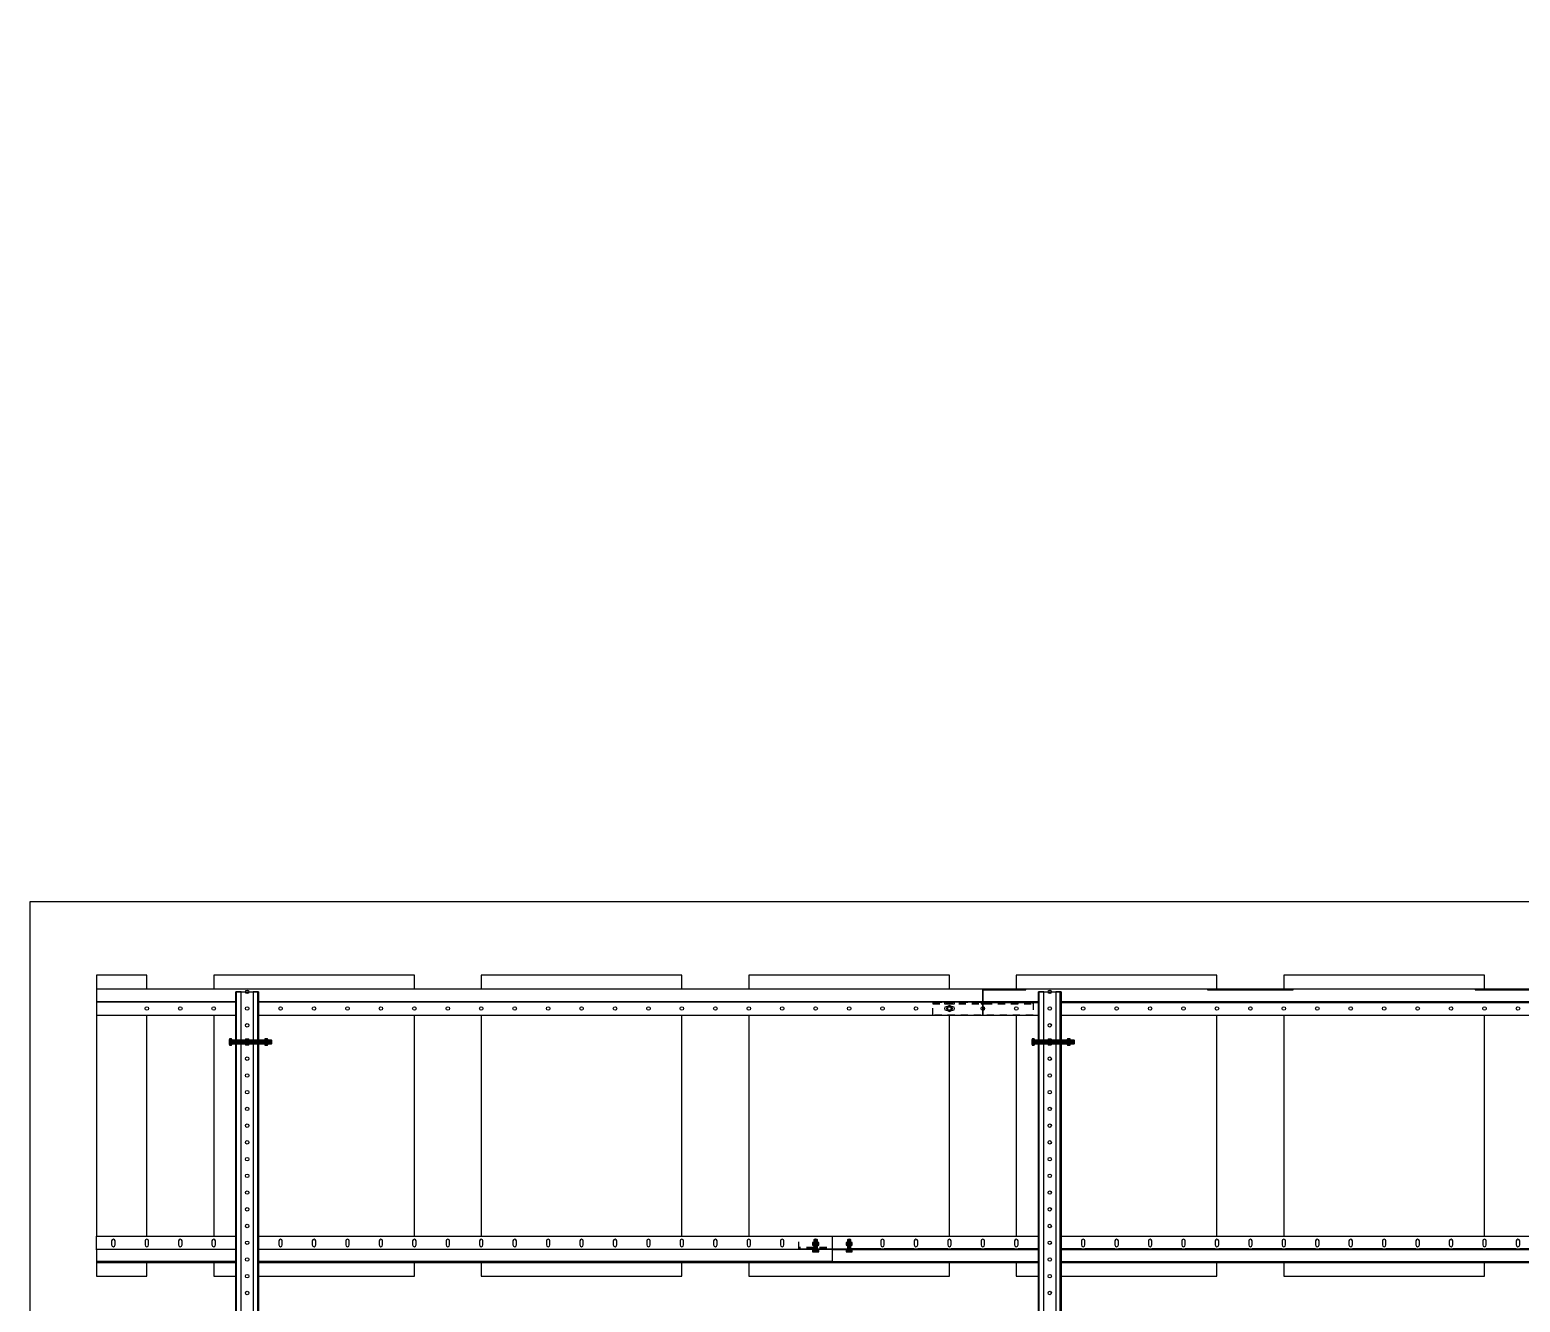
# Model space of a CAD drawing. Header units: millimetres. Extents: x -962357 to -591296, y -223672 to 59420.
# Drawn here: x -842405 to -840177, y -172058 to -170156 of the extents above; entities that cross this region are included whole.
import ezdxf

# ---------------------------------------------------------------- set-up
doc = ezdxf.new("R2010")
doc.units = ezdxf.units.MM
doc.linetypes.add('TA_HL_003.00000', pattern=[19.5, 10.65, -8.85])
for name, color, linetype in [('000 - H A T C H', 8, 'Continuous'), ('000 - WIPEOUT', 250, 'Continuous'), ('001 - ASCESSORIES', 251, 'Continuous'), ('A11_ALU.SOLID SHEET', 2, 'Continuous')]:
    doc.layers.add(name, color=color, linetype=linetype)
pattern_1 = [(110, (-0.5, 0), (-0.939693, -0.34202), []), (110, (-0.2012, 0.6409), (-0.939693, -0.34202), [1.25, -0.25, 0, -0.25])]

# ---------------------------------------------------------------- blocks, each defined once
blk = doc.blocks.new('*U4881')
at = {"color": 3}
for points in [[(-225, 3750), (225, 3750), (225, 3450), (-225, 3450)], [(-225, 3350), (225, 3350), (225, 3050), (-225, 3050)], [(-225, 2950), (225, 2950), (225, 2650), (-225, 2650)], [(-225, 2550), (225, 2550), (225, 2250), (-225, 2250)], [(-225, 2150), (225, 2150), (225, 1850), (-225, 1850)]]:
    blk.add_wipeout(points, dxfattribs=at).dxf.layer = '000 - WIPEOUT'
at = {"layer": 'A11_ALU.SOLID SHEET', "color": 0, "linetype": 'ByBlock'}
for points in [[(-225, 3450), (225, 3450), (225, 3750), (-225, 3750)], [(-225, 3050), (225, 3050), (225, 3350), (-225, 3350)], [(-225, 2650), (225, 2650), (225, 2950), (-225, 2950)], [(-225, 2250), (225, 2250), (225, 2550), (-225, 2550)], [(-225, 1850), (225, 1850), (225, 2150), (-225, 2150)]]:
    blk.add_lwpolyline(points, close=True, dxfattribs=at)
blk = doc.blocks.new('*U4882')
at = {"layer": 'Defpoints'}
for p in [(0, 400), (0, 0)]:
    blk.add_point(p, dxfattribs=at)
blk.add_wipeout([(225, 250), (225, 325), (-225, 325), (-225, 250)]).dxf.layer = '000 - WIPEOUT'
at = {"layer": 'A11_ALU.SOLID SHEET', "color": 0}
blk.add_lwpolyline([(225, 250), (225, 325), (-225, 325), (-225, 250)], close=True, dxfattribs=at)
blk = doc.blocks.new('000 - ASSCESSORIES_FAMELINE_GALV._SPICE-FOR_HR-02A_TOP_VIEW')
at = {"layer": '001 - ASCESSORIES', "color": 0, "linetype": 'ByBlock'}
blk.add_lwpolyline([(-50, 0), (50, 0), (50, 18.8), (-50, 18.8)], close=True, dxfattribs=at)
at = {"layer": '001 - ASCESSORIES', "linetype": 'ByBlock'}
blk.add_lwpolyline([(-50, 2), (50, 2), (50, 0), (-50, 0)], close=True, dxfattribs=at)
at = {"layer": '001 - ASCESSORIES', "color": 1}
for points in [[(-32.6, 2), (-17.4, 2), (-17.4, 0), (-32.6, 0)], [(22.4, 2), (27.6, 2), (27.6, 0), (22.4, 0)]]:
    blk.add_lwpolyline(points, close=True, dxfattribs=at)
blk = doc.blocks.new('*U4662')
at = {"color": 1}
for p, q in [((-3.5, 4.5), (3.5, 4.5)), ((-3.5, 0), (3.5, 0))]:
    blk.add_line(p, q, dxfattribs=at)
at = {"color": 0}
for points in [[(-2.3, 4.2, 0.249893), (-4.6, 4.2), (-4.6, 0.3, 0.249893), (-2.3, 0.3)], [(2.3, 4.2, 0.062422), (0, 4.5, 0.062422), (-2.3, 4.2), (-2.3, 0.3, 0.061692), (0, 0, 0.061692), (2.3, 0.3)], [(4.6, 4.2, 0.249893), (2.3, 4.2), (2.3, 0.3, 0.249893), (4.6, 0.3)]]:
    blk.add_lwpolyline(points, format="xyb", close=True, dxfattribs=at)
blk = doc.blocks.new('*U4707')
at = {"layer": '000 - H A T C H'}
h = blk.add_hatch(color=250, dxfattribs=at)
h.dxf.hatch_style = 1
edge = h.paths.add_edge_path()
edge.add_line((0.3, 4.6), (4.2, 4.6))
edge.add_arc((2, 3.5), 2.45, 0, 28.0609, ccw=False)
edge.add_line((4.5, 3.5), (4.5, 0))
edge.add_arc((-4.9, 0), 9.36, -0.0239, 0.0239, ccw=False)
edge.add_line((4.5, 0), (4.5, 0))
edge.add_arc((-4.9, 0), 9.36, -0.0239, 0.0239, ccw=False)
edge.add_line((4.5, 0), (4.5, -3.5))
edge.add_arc((2, -3.5), 2.45, -28.0609, 0, ccw=False)
edge.add_line((4.2, -4.6), (0.3, -4.6))
edge.add_arc((2.5, -3.5), 2.45, 180, 208.0609, ccw=False)
edge.add_line((0, -3.5), (0, 3.5))
edge.add_arc((2.5, 3.5), 2.45, 151.9391, 180, ccw=False)
at = {"layer": '001 - ASCESSORIES', "color": 0, "rotation": 270}
blk.add_blockref('*U4662', (0, 0), dxfattribs=at)
blk = doc.blocks.new('*U4682')
at = {"color": 1}
for p, q in [((-3.5, 3.5), (3.5, 3.5)), ((-3.5, 0), (3.5, 0))]:
    blk.add_line(p, q, dxfattribs=at)
at = {"color": 0}
for points in [[(-2.3, 3.2, 0.249855), (-4.6, 3.2), (-4.6, 0.3, 0.249855), (-2.3, 0.3)], [(2.3, 3.2, 0.062432), (0, 3.5, 0.062432), (-2.3, 3.2), (-2.3, 0.3, 0.061701), (0, 0, 0.061701), (2.3, 0.3)], [(4.6, 3.2, 0.249855), (2.3, 3.2), (2.3, 0.3, 0.249855), (4.6, 0.3)]]:
    blk.add_lwpolyline(points, format="xyb", close=True, dxfattribs=at)
blk = doc.blocks.new('*U4688')
at = {"layer": '000 - H A T C H'}
h = blk.add_hatch(dxfattribs=at)
h.set_pattern_fill('ANSI35', color=8, scale=4, angle=65)
h.set_pattern_definition(pattern_1)
h.paths.add_polyline_path([(0, -2.5), (14.5, -2.5), (14.5, 2.5), (0, 2.5)])
at = {"color": 8}
blk.add_line((14.5, -2.5), (14.5, 2.5), dxfattribs=at)
at = {"color": 1}
blk.add_lwpolyline([(14.5, 2.5), (0, 2.5), (0, -2.5), (14.5, -2.5), (15, -2), (15, 2)], close=True, dxfattribs=at)
blk = doc.blocks.new('*U4699')
at = {"layer": '000 - H A T C H'}
h = blk.add_hatch(color=250, dxfattribs=at)
h.dxf.hatch_style = 1
edge = h.paths.add_edge_path()
edge.add_line((-0.3, -4.6), (-3.2, -4.6))
edge.add_arc((-1, -3.5), 2.45, 180, 208.0569, ccw=False)
edge.add_line((-3.5, -3.5), (-3.5, 0))
edge.add_arc((5.9, 0), 9.36, 179.9761, 180.0239, ccw=False)
edge.add_line((-3.5, 0), (-3.5, 0))
edge.add_arc((5.9, 0), 9.36, 179.9761, 180.0239, ccw=False)
edge.add_line((-3.5, 0), (-3.5, 3.5))
edge.add_arc((-1, 3.5), 2.45, 151.9431, 180, ccw=False)
edge.add_line((-3.2, 4.6), (-0.3, 4.6))
edge.add_arc((-2.5, 3.5), 2.45, 360, 388.0569, ccw=False)
edge.add_line((0, 3.5), (0, -3.5))
edge.add_arc((-2.5, -3.5), 2.45, 331.9431, 360, ccw=False)
blk.add_blockref('*U4688', (0, 0))
at = {"layer": '001 - ASCESSORIES', "rotation": 90}
blk.add_blockref('*U4682', (0, 0), dxfattribs=at)
blk = doc.blocks.new('000 - ASSCESSORIES_FAMELINE_GALV.BRACKET_FITTING_Z-PROFILE_HR-02AA_TOP_VIEW')
blk.add_wipeout([(-1200, 39), (1200, 39), (1200, 0), (-1200, 0)]).dxf.layer = '000 - WIPEOUT'
at = {"layer": '001 - ASCESSORIES', "linetype": 'Continuous'}
for p, q in [((-1200, 39), (1200, 39)), ((-1200, 0), (1200, 0))]:
    blk.add_line(p, q, dxfattribs=at)
at = {"layer": '001 - ASCESSORIES', "color": 1, "linetype": 'ByBlock'}
for p, q in [((-1127.6, 20.2), (-1127.6, 19)), ((-1077.6, 20.2), (-1077.6, 19)), ((-1027.6, 20.2), (-1027.6, 19)), ((-977.6, 20.2), (-977.6, 19)), ((-927.6, 20.2), (-927.6, 19)), ((-877.6, 20.2), (-877.6, 19)), ((-827.6, 20.2), (-827.6, 19)), ((-777.6, 20.2), (-777.6, 19)), ((-727.6, 20.2), (-727.6, 19)), ((-677.6, 20.2), (-677.6, 19)), ((-627.6, 20.2), (-627.6, 19)), ((-577.6, 20.2), (-577.6, 19)), ((-527.6, 20.2), (-527.6, 19)), ((-477.6, 20.2), (-477.6, 19)), ((-427.6, 20.2), (-427.6, 19)), ((-377.6, 20.2), (-377.6, 19)), ((-327.6, 20.2), (-327.6, 19)), ((-277.6, 20.2), (-277.6, 19)), ((-227.6, 20.2), (-227.6, 19)), ((-177.6, 20.2), (-177.6, 19))]:
    blk.add_line(p, q, dxfattribs=at)
at = {"layer": '001 - ASCESSORIES', "color": 0, "linetype": 'ByBlock'}
blk.add_lwpolyline([(-1200, 39), (1200, 39), (1200, 19), (-1200, 19)], close=True, dxfattribs=at)
at = {"layer": '001 - ASCESSORIES'}
for points in [[(-1172.4, 26), (-1172.4, 32, 1), (-1177.6, 32), (-1177.6, 26, 1)], [(-1122.4, 26), (-1122.4, 32, 1), (-1127.6, 32), (-1127.6, 26, 1)], [(-1072.4, 26), (-1072.4, 32, 1), (-1077.6, 32), (-1077.6, 26, 1)], [(-1022.4, 26), (-1022.4, 32, 1), (-1027.6, 32), (-1027.6, 26, 1)], [(-972.4, 26), (-972.4, 32, 1), (-977.6, 32), (-977.6, 26, 1)], [(-922.4, 26), (-922.4, 32, 1), (-927.6, 32), (-927.6, 26, 1)], [(-872.4, 26), (-872.4, 32, 1), (-877.6, 32), (-877.6, 26, 1)], [(-822.4, 26), (-822.4, 32, 1), (-827.6, 32), (-827.6, 26, 1)], [(-772.4, 26), (-772.4, 32, 1), (-777.6, 32), (-777.6, 26, 1)], [(-722.4, 26), (-722.4, 32, 1), (-727.6, 32), (-727.6, 26, 1)], [(-672.4, 26), (-672.4, 32, 1), (-677.6, 32), (-677.6, 26, 1)], [(-622.4, 26), (-622.4, 32, 1), (-627.6, 32), (-627.6, 26, 1)], [(-572.4, 26), (-572.4, 32, 1), (-577.6, 32), (-577.6, 26, 1)], [(-522.4, 26), (-522.4, 32, 1), (-527.6, 32), (-527.6, 26, 1)], [(-472.4, 26), (-472.4, 32, 1), (-477.6, 32), (-477.6, 26, 1)], [(-422.4, 26), (-422.4, 32, 1), (-427.6, 32), (-427.6, 26, 1)], [(-372.4, 26), (-372.4, 32, 1), (-377.6, 32), (-377.6, 26, 1)], [(-322.4, 26), (-322.4, 32, 1), (-327.6, 32), (-327.6, 26, 1)], [(-272.4, 26), (-272.4, 32, 1), (-277.6, 32), (-277.6, 26, 1)], [(-222.4, 26), (-222.4, 32, 1), (-227.6, 32), (-227.6, 26, 1)], [(-172.4, 26), (-172.4, 32, 1), (-177.6, 32), (-177.6, 26, 1)]]:
    blk.add_lwpolyline(points, format="xyb", close=True, dxfattribs=at)
at = {"layer": '001 - ASCESSORIES', "color": 1, "linetype": 'ByBlock'}
for points in [[(-1200, 20.2), (-1177.6, 20.2), (-1177.6, 19), (-1200, 19)], [(-1177.6, 20.2), (-1172.4, 20.2), (-1172.4, 19), (-1177.6, 19)], [(-1127.6, 20.2), (-1172.4, 20.2), (-1172.4, 19), (-1127.6, 19)], [(-1127.6, 20.2), (-1122.4, 20.2), (-1122.4, 19), (-1127.6, 19)], [(-1077.6, 20.2), (-1122.4, 20.2), (-1122.4, 19), (-1077.6, 19)], [(-1077.6, 20.2), (-1072.4, 20.2), (-1072.4, 19), (-1077.6, 19)], [(-1027.6, 20.2), (-1072.4, 20.2), (-1072.4, 19), (-1027.6, 19)], [(-1027.6, 20.2), (-1022.4, 20.2), (-1022.4, 19), (-1027.6, 19)], [(-977.6, 20.2), (-1022.4, 20.2), (-1022.4, 19), (-977.6, 19)], [(-977.6, 20.2), (-972.4, 20.2), (-972.4, 19), (-977.6, 19)], [(-927.6, 20.2), (-972.4, 20.2), (-972.4, 19), (-927.6, 19)], [(-927.6, 20.2), (-922.4, 20.2), (-922.4, 19), (-927.6, 19)], [(-877.6, 20.2), (-922.4, 20.2), (-922.4, 19), (-877.6, 19)], [(-877.6, 20.2), (-872.4, 20.2), (-872.4, 19), (-877.6, 19)], [(-827.6, 20.2), (-872.4, 20.2), (-872.4, 19), (-827.6, 19)], [(-827.6, 20.2), (-822.4, 20.2), (-822.4, 19), (-827.6, 19)], [(-777.6, 20.2), (-822.4, 20.2), (-822.4, 19), (-777.6, 19)], [(-777.6, 20.2), (-772.4, 20.2), (-772.4, 19), (-777.6, 19)], [(-727.6, 20.2), (-772.4, 20.2), (-772.4, 19), (-727.6, 19)], [(-727.6, 20.2), (-722.4, 20.2), (-722.4, 19), (-727.6, 19)], [(-677.6, 20.2), (-722.4, 20.2), (-722.4, 19), (-677.6, 19)], [(-677.6, 20.2), (-672.4, 20.2), (-672.4, 19), (-677.6, 19)], [(-627.6, 20.2), (-672.4, 20.2), (-672.4, 19), (-627.6, 19)], [(-627.6, 20.2), (-622.4, 20.2), (-622.4, 19), (-627.6, 19)], [(-577.6, 20.2), (-622.4, 20.2), (-622.4, 19), (-577.6, 19)], [(-577.6, 20.2), (-572.4, 20.2), (-572.4, 19), (-577.6, 19)], [(-527.6, 20.2), (-572.4, 20.2), (-572.4, 19), (-527.6, 19)], [(-527.6, 20.2), (-522.4, 20.2), (-522.4, 19), (-527.6, 19)], [(-477.6, 20.2), (-522.4, 20.2), (-522.4, 19), (-477.6, 19)], [(-477.6, 20.2), (-472.4, 20.2), (-472.4, 19), (-477.6, 19)], [(-427.6, 20.2), (-472.4, 20.2), (-472.4, 19), (-427.6, 19)], [(-427.6, 20.2), (-422.4, 20.2), (-422.4, 19), (-427.6, 19)], [(-377.6, 20.2), (-422.4, 20.2), (-422.4, 19), (-377.6, 19)], [(-377.6, 20.2), (-372.4, 20.2), (-372.4, 19), (-377.6, 19)], [(-327.6, 20.2), (-372.4, 20.2), (-372.4, 19), (-327.6, 19)], [(-327.6, 20.2), (-322.4, 20.2), (-322.4, 19), (-327.6, 19)], [(-277.6, 20.2), (-322.4, 20.2), (-322.4, 19), (-277.6, 19)], [(-277.6, 20.2), (-272.4, 20.2), (-272.4, 19), (-277.6, 19)], [(-227.6, 20.2), (-272.4, 20.2), (-272.4, 19), (-227.6, 19)], [(-227.6, 20.2), (-222.4, 20.2), (-222.4, 19), (-227.6, 19)], [(-177.6, 20.2), (-222.4, 20.2), (-222.4, 19), (-177.6, 19)], [(-177.6, 20.2), (-172.4, 20.2), (-172.4, 19), (-177.6, 19)], [(-127.6, 20.2), (-172.4, 20.2), (-172.4, 19), (-127.6, 19)]]:
    blk.add_lwpolyline(points, close=True, dxfattribs=at)
at = {"layer": '001 - ASCESSORIES'}
blk.add_lwpolyline([(-1200, 19), (1200, 19), (1200, 0), (-1200, 0)], close=True, dxfattribs=at)
at = {"layer": '001 - ASCESSORIES', "color": 2}
blk.add_lwpolyline([(-1200, 1.2), (1200, 1.2), (1200, 0), (-1200, 0)], close=True, dxfattribs=at)
blk = doc.blocks.new('*U4909')
at = {"linetype": 'ByBlock'}
blk.add_wipeout([(8300, 0), (7200, 0), (7200, 39), (8300, 39)], dxfattribs=at).dxf.layer = '001 - ASCESSORIES'
at = {"color": 1, "linetype": 'ByBlock'}
blk.add_lwpolyline([(7200, 20), (8300, 20), (8300, 39), (7200, 39)], close=True, dxfattribs=at)
for points in [[(7227.6, 7), (7227.6, 13, 1), (7222.4, 13), (7222.4, 7, 1)], [(7277.6, 7), (7277.6, 13, 1), (7272.4, 13), (7272.4, 7, 1)], [(7327.6, 7), (7327.6, 13, 1), (7322.4, 13), (7322.4, 7, 1)], [(7377.6, 7), (7377.6, 13, 1), (7372.4, 13), (7372.4, 7, 1)], [(7427.6, 7), (7427.6, 13, 1), (7422.4, 13), (7422.4, 7, 1)], [(7477.6, 7), (7477.6, 13, 1), (7472.4, 13), (7472.4, 7, 1)], [(7527.6, 7), (7527.6, 13, 1), (7522.4, 13), (7522.4, 7, 1)], [(7577.6, 7), (7577.6, 13, 1), (7572.4, 13), (7572.4, 7, 1)], [(7627.6, 7), (7627.6, 13, 1), (7622.4, 13), (7622.4, 7, 1)], [(7677.6, 7), (7677.6, 13, 1), (7672.4, 13), (7672.4, 7, 1)], [(7727.6, 7), (7727.6, 13, 1), (7722.4, 13), (7722.4, 7, 1)], [(7777.6, 7), (7777.6, 13, 1), (7772.4, 13), (7772.4, 7, 1)], [(7827.6, 7), (7827.6, 13, 1), (7822.4, 13), (7822.4, 7, 1)], [(7877.6, 7), (7877.6, 13, 1), (7872.4, 13), (7872.4, 7, 1)], [(7927.6, 7), (7927.6, 13, 1), (7922.4, 13), (7922.4, 7, 1)], [(7977.6, 7), (7977.6, 13, 1), (7972.4, 13), (7972.4, 7, 1)], [(8027.6, 7), (8027.6, 13, 1), (8022.4, 13), (8022.4, 7, 1)], [(8077.6, 7), (8077.6, 13, 1), (8072.4, 13), (8072.4, 7, 1)], [(8127.6, 7), (8127.6, 13, 1), (8122.4, 13), (8122.4, 7, 1)], [(8177.6, 7), (8177.6, 13, 1), (8172.4, 13), (8172.4, 7, 1)], [(8227.6, 7), (8227.6, 13, 1), (8222.4, 13), (8222.4, 7, 1)], [(8277.6, 7), (8277.6, 13, 1), (8272.4, 13), (8272.4, 7, 1)]]:
    blk.add_lwpolyline(points, format="xyb", close=True, dxfattribs=at)
at = {"layer": '001 - ASCESSORIES'}
blk.add_lwpolyline([(7200, 37.8), (8300, 37.8), (8300, 39), (7200, 39)], close=True, dxfattribs=at)
at = {"layer": '001 - ASCESSORIES', "color": 1, "linetype": 'ByBlock'}
blk.add_lwpolyline([(8300, 0), (7200, 0), (7200, 20), (8300, 20)], close=True, dxfattribs=at)
at = {"layer": '001 - ASCESSORIES', "rotation": 270}
for name, p in [('*U4699', (7225, 20)), ('*U4707', (7225, 13.6))]:
    blk.add_blockref(name, p, dxfattribs=at)
at = {"layer": '001 - ASCESSORIES', "linetype": 'TA_HL_003.00000', "xscale": -1, "rotation": 180}
blk.add_blockref('000 - ASSCESSORIES_FAMELINE_GALV._SPICE-FOR_HR-02A_TOP_VIEW', (7200, 18.8), dxfattribs=at)
at = {"layer": '001 - ASCESSORIES', "linetype": 'ByBlock', "rotation": 180}
blk.add_blockref('000 - ASSCESSORIES_FAMELINE_GALV.BRACKET_FITTING_Z-PROFILE_HR-02AA_TOP_VIEW', (6000, 39), dxfattribs=at)
at = {"layer": '001 - ASCESSORIES', "rotation": 270}
for name, p in [('*U4699', (7175, 20)), ('*U4707', (7175, 13.6))]:
    blk.add_blockref(name, p, dxfattribs=at)
blk = doc.blocks.new('*U4663')
at = {"layer": '001 - ASCESSORIES', "color": 0}
blk.add_lwpolyline([(4.6, 0), (2.3, 4), (-2.3, 4), (-4.6, 0), (-2.3, -4), (2.3, -4)], close=True, dxfattribs=at)
at = {"layer": '001 - ASCESSORIES', "color": 8}
blk.add_circle((0, 0), 3.85, dxfattribs=at)
at = {"layer": '001 - ASCESSORIES', "color": 0}
blk.add_circle((0, 0), 2.6, dxfattribs=at)
blk = doc.blocks.new('*U4664')
at = {"layer": '000 - H A T C H'}
h = blk.add_hatch(color=250, dxfattribs=at)
h.dxf.hatch_style = 1
h.paths.add_polyline_path([(4, -2.3), (4, 2.3), (0, 4.6), (-4, 2.3), (-4, -2.3), (0, -4.6)])
h.paths.add_polyline_path([(0, -2.6, -1), (0, 2.6, -1)], flags=16)
at = {"layer": '001 - ASCESSORIES', "color": 0, "rotation": 270}
blk.add_blockref('*U4663', (0, 0), dxfattribs=at)
blk = doc.blocks.new('000 - ASSCESSORIES_FAMELINE_GALV.BRACKET_FITTING_Z-PROFILE_HR-02B_TOP_VIEW')
blk.add_wipeout([(-1200, 39), (1200, 39), (1200, 0), (-1200, 0)]).dxf.layer = '000 - WIPEOUT'
at = {"layer": '001 - ASCESSORIES', "linetype": 'ByBlock'}
blk.add_line((1200, 20.2), (-1200, 20.2), dxfattribs=at)
at = {"layer": '001 - ASCESSORIES'}
blk.add_line((1200, 19), (-1200, 19), dxfattribs=at)
at = {"layer": '001 - ASCESSORIES', "color": 0}
blk.add_lwpolyline([(-1200, 39), (-1200, 19), (1200, 19), (1200, 39)], close=True, dxfattribs=at)
at = {"layer": '001 - ASCESSORIES'}
blk.add_lwpolyline([(-1200, 19), (-1200, 0), (1200, 0), (1200, 19)], close=True, dxfattribs=at)
at = {"layer": '001 - ASCESSORIES', "color": 2}
for points in [[(335.9, 1.2), (335.9, 0), (464.1, 0), (464.1, 1.2)], [(735.9, 1.2), (735.9, 0), (864.1, 0), (864.1, 1.2)], [(1135.9, 1.2), (1135.9, 0), (1200, 0), (1200, 1.2)]]:
    blk.add_lwpolyline(points, close=True, dxfattribs=at)
at = {"layer": '001 - ASCESSORIES'}
for centre in [(400, 29), (450, 29), (500, 29), (550, 29), (600, 29), (650, 29), (700, 29), (750, 29), (800, 29), (850, 29), (900, 29), (950, 29), (1000, 29), (1050, 29), (1100, 29), (1150, 29)]:
    blk.add_circle(centre, 2.6, dxfattribs=at)
blk.add_arc((1200, 29), 2.6, 90, 270, dxfattribs=at)
blk = doc.blocks.new('000 - ASSCESSORIES_FAMELINE_GALV._SPICE-FOR_HR-02B_TOP_VIEW')
at = {"layer": '001 - ASCESSORIES', "linetype": 'ByBlock'}
blk.add_lwpolyline([(-75, 6.8), (75, 6.8), (75, 8.8), (-75, 8.8)], close=True, dxfattribs=at)
at = {"layer": '001 - ASCESSORIES', "color": 0, "linetype": 'ByBlock'}
blk.add_lwpolyline([(-75, 8.8), (75, 8.8), (75, -10), (-75, -10)], close=True, dxfattribs=at)
at = {"layer": '001 - ASCESSORIES', "color": 1}
for points in [[(-57.6, 6.8), (-42.4, 6.8), (-42.4, 8.8), (-57.6, 8.8)], [(-2.6, 6.8), (2.6, 6.8), (2.6, 8.8), (-2.6, 8.8)], [(47.4, 6.8), (52.6, 6.8), (52.6, 8.8), (47.4, 8.8)]]:
    blk.add_lwpolyline(points, close=True, dxfattribs=at)
blk.add_lwpolyline([(-55, -2.6), (-45, -2.6, 1), (-45, 2.6), (-55, 2.6, 1)], format="xyb", close=True, dxfattribs=at)
at = {"layer": '001 - ASCESSORIES'}
for centre in [(0, 0), (50, 0)]:
    blk.add_circle(centre, 2.6, dxfattribs=at)
blk = doc.blocks.new('*U4659')
at = {"layer": '001 - ASCESSORIES', "color": 0, "linetype": 'ByBlock'}
blk.add_blockref('000 - ASSCESSORIES_FAMELINE_GALV._SPICE-FOR_HR-02B_TOP_VIEW', (0, 0), dxfattribs=at)
blk = doc.blocks.new('*U4911')
for p in [(2350, -10), (2450, -10)]:
    blk.add_blockref('*U4699', p)
at = {"layer": '001 - ASCESSORIES'}
blk.add_blockref('*U4664', (2350, -10), dxfattribs=at)
at = {"linetype": 'ByBlock'}
blk.add_wipeout([(2400, -39), (3725, -39), (3725, 0), (2400, 0)], dxfattribs=at).dxf.layer = '000 - WIPEOUT'
at = {"layer": '001 - ASCESSORIES', "color": 1, "linetype": 'ByBlock'}
blk.add_lwpolyline([(3725, 0), (2400, 0), (2400, -20), (3725, -20)], close=True, dxfattribs=at)
at = {"layer": '001 - ASCESSORIES', "linetype": 'ByBlock'}
blk.add_lwpolyline([(3725, -20), (2400, -20), (2400, -39), (3725, -39)], close=True, dxfattribs=at)
for centre in [(2400, -10), (2450, -10), (2500, -10), (2550, -10), (2600, -10), (2650, -10), (2700, -10), (2750, -10), (2800, -10), (2850, -10), (2900, -10), (2950, -10), (3000, -10), (3050, -10), (3100, -10), (3150, -10), (3200, -10), (3250, -10), (3300, -10), (3350, -10), (3400, -10), (3450, -10), (3500, -10), (3550, -10), (3600, -10), (3650, -10)]:
    blk.add_circle(centre, 2.6, dxfattribs=at)
at = {"layer": '001 - ASCESSORIES'}
blk.add_blockref('*U4664', (2450, -10), dxfattribs=at)
at = {"layer": '001 - ASCESSORIES', "color": 0, "linetype": 'ByBlock'}
blk.add_blockref('000 - ASSCESSORIES_FAMELINE_GALV.BRACKET_FITTING_Z-PROFILE_HR-02B_TOP_VIEW', (1200, -39), dxfattribs=at)
at = {"layer": '001 - ASCESSORIES', "linetype": 'TA_HL_003.00000', "rotation": 180}
blk.add_blockref('*U4659', (2400, -10), dxfattribs=at)
blk = doc.blocks.new('000 - ASSCESSORIES_FAMELINE_GALV.BRACKET_FITTING_U-PROFILE_CC-01_TOP_VIEW')
at = {"color": 6}
blk.add_wipeout([(1500, -17), (-1500, -17), (-1500, 17), (1500, 17)], dxfattribs=at).dxf.layer = '000 - WIPEOUT'
at = {"layer": '001 - ASCESSORIES', "color": 0, "linetype": 'ByBlock'}
for p, q in [((1500, 15.8), (-1500, 15.8)), ((1500, -15.8), (-1500, -15.8))]:
    blk.add_line(p, q, dxfattribs=at)
at = {"layer": '001 - ASCESSORIES', "color": 1}
blk.add_lwpolyline([(1500, 17), (1500, -17), (-1500, -17), (-1500, 17)], close=True, dxfattribs=at)
at = {"layer": '001 - ASCESSORIES', "color": 0, "linetype": 'ByBlock'}
for points in [[(-1500, 17), (-1500, 9), (1500, 9), (1500, 17)], [(-1500, -9), (-1500, -17), (1500, -17), (1500, -9)]]:
    blk.add_lwpolyline(points, close=True, dxfattribs=at)
at = {"layer": '001 - ASCESSORIES', "color": 1, "linetype": 'Continuous'}
for centre in [(-1500, 0), (-1475, 0), (-1450, 0), (-1425, 0), (-1400, 0), (-1375, 0), (-1350, 0), (-1325, 0), (-1300, 0), (-1275, 0), (-1250, 0), (-1225, 0), (-1200, 0), (-1175, 0), (-1150, 0), (-1125, 0), (-1100, 0), (-1075, 0), (-1050, 0)]:
    blk.add_circle(centre, 2.6, dxfattribs=at)
blk = doc.blocks.new('*U4907')
at = {"layer": '001 - ASCESSORIES', "color": 0, "linetype": 'ByBlock'}
blk.add_blockref('000 - ASSCESSORIES_FAMELINE_GALV.BRACKET_FITTING_U-PROFILE_CC-01_TOP_VIEW', (0, 0), dxfattribs=at)
blk = doc.blocks.new('*U4696')
at = {"layer": '000 - H A T C H'}
h = blk.add_hatch(dxfattribs=at)
h.set_pattern_fill('ANSI35', color=8, scale=4, angle=65)
h.set_pattern_definition(pattern_1)
h.paths.add_polyline_path([(0, -2.5), (59.5, -2.5), (59.5, 2.5), (0, 2.5)])
at = {"color": 8}
blk.add_line((59.5, -2.5), (59.5, 2.5), dxfattribs=at)
at = {"color": 1}
blk.add_lwpolyline([(59.5, 2.5), (0, 2.5), (0, -2.5), (59.5, -2.5), (60, -2), (60, 2)], close=True, dxfattribs=at)
blk = doc.blocks.new('*U4748')
at = {"layer": '000 - H A T C H'}
h = blk.add_hatch(color=250, dxfattribs=at)
h.dxf.hatch_style = 1
edge = h.paths.add_edge_path()
edge.add_line((-0.3, -4.6), (-3.2, -4.6))
edge.add_arc((-1, -3.5), 2.45, 180, 208.0569, ccw=False)
edge.add_line((-3.5, -3.5), (-3.5, 0))
edge.add_arc((5.9, 0), 9.36, 179.9761, 180.0239, ccw=False)
edge.add_line((-3.5, 0), (-3.5, 0))
edge.add_arc((5.9, 0), 9.36, 179.9761, 180.0239, ccw=False)
edge.add_line((-3.5, 0), (-3.5, 3.5))
edge.add_arc((-1, 3.5), 2.45, 151.9431, 180, ccw=False)
edge.add_line((-3.2, 4.6), (-0.3, 4.6))
edge.add_arc((-2.5, 3.5), 2.45, 360, 388.0569, ccw=False)
edge.add_line((0, 3.5), (0, -3.5))
edge.add_arc((-2.5, -3.5), 2.45, 331.9431, 360, ccw=False)
blk.add_blockref('*U4696', (0, 0))
at = {"layer": '001 - ASCESSORIES', "rotation": 90}
blk.add_blockref('*U4682', (0, 0), dxfattribs=at)
blk = doc.blocks.new('*U4821')
at = {"layer": '001 - ASCESSORIES'}
blk.add_blockref('*U4748', (-23, 0), dxfattribs=at)
at = {"layer": '001 - ASCESSORIES', "color": 2}
for rotation in [90, 90, 270, 270]:
    blk.add_blockref('*U4664', (0, 0), dxfattribs=dict(at, rotation=rotation))
at = {"layer": '001 - ASCESSORIES', "color": 1}
blk.add_blockref('*U4707', (26.2, 0), dxfattribs=at)
blk = doc.blocks.new('*U4956')
blk.add_lwpolyline([(-90014.2, 5618), (-90014.2, 4315), (-97724.9, 4315), (-97724.9, 548), (-81222.6, 548), (-81222.6, 5618)], close=True)
at = {"layer": 'A11_ALU.SOLID SHEET', "color": 0, "linetype": 'ByBlock', "rotation": 90}
blk.add_blockref('*U4881', (-93700, 3980.5), dxfattribs=at)
at = {"layer": 'A11_ALU.SOLID SHEET', "color": 0, "linetype": 'ByBlock', "rotation": 90.00000000000011}
blk.add_blockref('*U4882', (-97300, 3980.5), dxfattribs=at)
at = {"layer": '001 - ASCESSORIES', "linetype": 'ByBlock', "rotation": 180}
for name, p in [('*U4911', (-93900, 4145.5)), ('*U4909', (-89325, 3815))]:
    blk.add_blockref(name, p, dxfattribs=at)
at = {"layer": '001 - ASCESSORIES', "linetype": 'ByBlock', "rotation": 270}
for p in [(-97400, 2680.5), (-96200, 2680.5)]:
    blk.add_blockref('*U4907', p, dxfattribs=at)
at = {"layer": '001 - ASCESSORIES', "linetype": 'ByBlock'}
for p in [(-97400, 4105.5), (-96200, 4105.5)]:
    blk.add_blockref('*U4821', p, dxfattribs=at)
blk = doc.blocks.new('*U710')
at = {"color": 3}
for points in [[(-225, 3750), (225, 3750), (225, 3450), (-225, 3450)], [(-225, 3350), (225, 3350), (225, 3050), (-225, 3050)], [(-225, 2950), (225, 2950), (225, 2650), (-225, 2650)], [(-225, 2550), (225, 2550), (225, 2250), (-225, 2250)], [(-225, 2150), (225, 2150), (225, 1850), (-225, 1850)]]:
    blk.add_wipeout(points, dxfattribs=at).dxf.layer = '000 - WIPEOUT'
at = {"layer": 'A11_ALU.SOLID SHEET', "color": 0, "linetype": 'ByBlock'}
for points in [[(-225, 3450), (225, 3450), (225, 3750), (-225, 3750)], [(-225, 3050), (225, 3050), (225, 3350), (-225, 3350)], [(-225, 2650), (225, 2650), (225, 2950), (-225, 2950)], [(-225, 2250), (225, 2250), (225, 2550), (-225, 2550)], [(-225, 1850), (225, 1850), (225, 2150), (-225, 2150)]]:
    blk.add_lwpolyline(points, close=True, dxfattribs=at)
blk = doc.blocks.new('*U486')
at = {"layer": 'Defpoints'}
for p in [(0, 400), (0, 0)]:
    blk.add_point(p, dxfattribs=at)
blk.add_wipeout([(225, 250), (225, 325), (-225, 325), (-225, 250)]).dxf.layer = '000 - WIPEOUT'
at = {"layer": 'A11_ALU.SOLID SHEET', "color": 0}
blk.add_lwpolyline([(225, 250), (225, 325), (-225, 325), (-225, 250)], close=True, dxfattribs=at)
blk = doc.blocks.new('*U349')
at = {"color": 1}
for p, q in [((-3.5, 4.5), (3.5, 4.5)), ((-3.5, 0), (3.5, 0))]:
    blk.add_line(p, q, dxfattribs=at)
at = {"color": 0}
for points in [[(-2.3, 4.2, 0.249893), (-4.6, 4.2), (-4.6, 0.3, 0.249893), (-2.3, 0.3)], [(2.3, 4.2, 0.062422), (0, 4.5, 0.062422), (-2.3, 4.2), (-2.3, 0.3, 0.061692), (0, 0, 0.061692), (2.3, 0.3)], [(4.6, 4.2, 0.249893), (2.3, 4.2), (2.3, 0.3, 0.249893), (4.6, 0.3)]]:
    blk.add_lwpolyline(points, format="xyb", close=True, dxfattribs=at)
blk = doc.blocks.new('*U667')
at = {"layer": '000 - H A T C H'}
h = blk.add_hatch(color=250, dxfattribs=at)
h.dxf.hatch_style = 1
edge = h.paths.add_edge_path()
edge.add_line((0.3, 4.6), (4.2, 4.6))
edge.add_arc((2, 3.5), 2.45, 0, 28.0609, ccw=False)
edge.add_line((4.5, 3.5), (4.5, 0))
edge.add_arc((-4.9, 0), 9.36, -0.0239, 0.0239, ccw=False)
edge.add_line((4.5, 0), (4.5, 0))
edge.add_arc((-4.9, 0), 9.36, -0.0239, 0.0239, ccw=False)
edge.add_line((4.5, 0), (4.5, -3.5))
edge.add_arc((2, -3.5), 2.45, -28.0609, 0, ccw=False)
edge.add_line((4.2, -4.6), (0.3, -4.6))
edge.add_arc((2.5, -3.5), 2.45, 180, 208.0609, ccw=False)
edge.add_line((0, -3.5), (0, 3.5))
edge.add_arc((2.5, 3.5), 2.45, 151.9391, 180, ccw=False)
at = {"layer": '001 - ASCESSORIES', "color": 0, "rotation": 270}
blk.add_blockref('*U349', (0, 0), dxfattribs=at)
blk = doc.blocks.new('*U351')
at = {"color": 1}
for p, q in [((-3.5, 3.5), (3.5, 3.5)), ((-3.5, 0), (3.5, 0))]:
    blk.add_line(p, q, dxfattribs=at)
at = {"color": 0}
for points in [[(-2.3, 3.2, 0.249855), (-4.6, 3.2), (-4.6, 0.3, 0.249855), (-2.3, 0.3)], [(2.3, 3.2, 0.062432), (0, 3.5, 0.062432), (-2.3, 3.2), (-2.3, 0.3, 0.061701), (0, 0, 0.061701), (2.3, 0.3)], [(4.6, 3.2, 0.249855), (2.3, 3.2), (2.3, 0.3, 0.249855), (4.6, 0.3)]]:
    blk.add_lwpolyline(points, format="xyb", close=True, dxfattribs=at)
blk = doc.blocks.new('*U357')
at = {"layer": '000 - H A T C H'}
h = blk.add_hatch(dxfattribs=at)
h.set_pattern_fill('ANSI35', color=8, scale=4, angle=65)
h.set_pattern_definition(pattern_1)
h.paths.add_polyline_path([(0, -2.5), (14.5, -2.5), (14.5, 2.5), (0, 2.5)])
at = {"color": 8}
blk.add_line((14.5, -2.5), (14.5, 2.5), dxfattribs=at)
at = {"color": 1}
blk.add_lwpolyline([(14.5, 2.5), (0, 2.5), (0, -2.5), (14.5, -2.5), (15, -2), (15, 2)], close=True, dxfattribs=at)
blk = doc.blocks.new('*U666')
at = {"layer": '000 - H A T C H'}
h = blk.add_hatch(color=250, dxfattribs=at)
h.dxf.hatch_style = 1
edge = h.paths.add_edge_path()
edge.add_line((-0.3, -4.6), (-3.2, -4.6))
edge.add_arc((-1, -3.5), 2.45, 180, 208.0569, ccw=False)
edge.add_line((-3.5, -3.5), (-3.5, 0))
edge.add_arc((5.9, 0), 9.36, 179.9761, 180.0239, ccw=False)
edge.add_line((-3.5, 0), (-3.5, 0))
edge.add_arc((5.9, 0), 9.36, 179.9761, 180.0239, ccw=False)
edge.add_line((-3.5, 0), (-3.5, 3.5))
edge.add_arc((-1, 3.5), 2.45, 151.9431, 180, ccw=False)
edge.add_line((-3.2, 4.6), (-0.3, 4.6))
edge.add_arc((-2.5, 3.5), 2.45, 360, 388.0569, ccw=False)
edge.add_line((0, 3.5), (0, -3.5))
edge.add_arc((-2.5, -3.5), 2.45, 331.9431, 360, ccw=False)
blk.add_blockref('*U357', (0, 0))
at = {"layer": '001 - ASCESSORIES', "rotation": 90}
blk.add_blockref('*U351', (0, 0), dxfattribs=at)
blk = doc.blocks.new('*U523')
at = {"linetype": 'ByBlock'}
blk.add_wipeout([(8300, 0), (7200, 0), (7200, 39), (8300, 39)], dxfattribs=at).dxf.layer = '001 - ASCESSORIES'
at = {"color": 1, "linetype": 'ByBlock'}
blk.add_lwpolyline([(7200, 20), (8300, 20), (8300, 39), (7200, 39)], close=True, dxfattribs=at)
for points in [[(7227.6, 7), (7227.6, 13, 1), (7222.4, 13), (7222.4, 7, 1)], [(7277.6, 7), (7277.6, 13, 1), (7272.4, 13), (7272.4, 7, 1)], [(7327.6, 7), (7327.6, 13, 1), (7322.4, 13), (7322.4, 7, 1)], [(7377.6, 7), (7377.6, 13, 1), (7372.4, 13), (7372.4, 7, 1)], [(7427.6, 7), (7427.6, 13, 1), (7422.4, 13), (7422.4, 7, 1)], [(7477.6, 7), (7477.6, 13, 1), (7472.4, 13), (7472.4, 7, 1)], [(7527.6, 7), (7527.6, 13, 1), (7522.4, 13), (7522.4, 7, 1)], [(7577.6, 7), (7577.6, 13, 1), (7572.4, 13), (7572.4, 7, 1)], [(7627.6, 7), (7627.6, 13, 1), (7622.4, 13), (7622.4, 7, 1)], [(7677.6, 7), (7677.6, 13, 1), (7672.4, 13), (7672.4, 7, 1)], [(7727.6, 7), (7727.6, 13, 1), (7722.4, 13), (7722.4, 7, 1)], [(7777.6, 7), (7777.6, 13, 1), (7772.4, 13), (7772.4, 7, 1)], [(7827.6, 7), (7827.6, 13, 1), (7822.4, 13), (7822.4, 7, 1)], [(7877.6, 7), (7877.6, 13, 1), (7872.4, 13), (7872.4, 7, 1)], [(7927.6, 7), (7927.6, 13, 1), (7922.4, 13), (7922.4, 7, 1)], [(7977.6, 7), (7977.6, 13, 1), (7972.4, 13), (7972.4, 7, 1)], [(8027.6, 7), (8027.6, 13, 1), (8022.4, 13), (8022.4, 7, 1)], [(8077.6, 7), (8077.6, 13, 1), (8072.4, 13), (8072.4, 7, 1)], [(8127.6, 7), (8127.6, 13, 1), (8122.4, 13), (8122.4, 7, 1)], [(8177.6, 7), (8177.6, 13, 1), (8172.4, 13), (8172.4, 7, 1)], [(8227.6, 7), (8227.6, 13, 1), (8222.4, 13), (8222.4, 7, 1)], [(8277.6, 7), (8277.6, 13, 1), (8272.4, 13), (8272.4, 7, 1)]]:
    blk.add_lwpolyline(points, format="xyb", close=True, dxfattribs=at)
at = {"layer": '001 - ASCESSORIES'}
blk.add_lwpolyline([(7200, 37.8), (8300, 37.8), (8300, 39), (7200, 39)], close=True, dxfattribs=at)
at = {"layer": '001 - ASCESSORIES', "color": 1, "linetype": 'ByBlock'}
blk.add_lwpolyline([(8300, 0), (7200, 0), (7200, 20), (8300, 20)], close=True, dxfattribs=at)
at = {"layer": '001 - ASCESSORIES', "rotation": 270}
for name, p in [('*U666', (7225, 20)), ('*U667', (7225, 13.6))]:
    blk.add_blockref(name, p, dxfattribs=at)
at = {"layer": '001 - ASCESSORIES', "linetype": 'TA_HL_003.00000', "xscale": -1, "rotation": 180}
blk.add_blockref('000 - ASSCESSORIES_FAMELINE_GALV._SPICE-FOR_HR-02A_TOP_VIEW', (7200, 18.8), dxfattribs=at)
at = {"layer": '001 - ASCESSORIES', "linetype": 'ByBlock', "rotation": 180}
blk.add_blockref('000 - ASSCESSORIES_FAMELINE_GALV.BRACKET_FITTING_Z-PROFILE_HR-02AA_TOP_VIEW', (6000, 39), dxfattribs=at)
at = {"layer": '001 - ASCESSORIES', "rotation": 270}
for name, p in [('*U666', (7175, 20)), ('*U667', (7175, 13.6))]:
    blk.add_blockref(name, p, dxfattribs=at)
blk = doc.blocks.new('*U350')
at = {"layer": '001 - ASCESSORIES', "color": 0}
blk.add_lwpolyline([(4.6, 0), (2.3, 4), (-2.3, 4), (-4.6, 0), (-2.3, -4), (2.3, -4)], close=True, dxfattribs=at)
at = {"layer": '001 - ASCESSORIES', "color": 8}
blk.add_circle((0, 0), 3.85, dxfattribs=at)
at = {"layer": '001 - ASCESSORIES', "color": 0}
blk.add_circle((0, 0), 2.6, dxfattribs=at)
blk = doc.blocks.new('*U671')
at = {"layer": '000 - H A T C H'}
h = blk.add_hatch(color=250, dxfattribs=at)
h.dxf.hatch_style = 1
h.paths.add_polyline_path([(4, -2.3), (4, 2.3), (0, 4.6), (-4, 2.3), (-4, -2.3), (0, -4.6)])
h.paths.add_polyline_path([(0, -2.6, -1), (0, 2.6, -1)], flags=16)
at = {"layer": '001 - ASCESSORIES', "color": 0, "rotation": 270}
blk.add_blockref('*U350', (0, 0), dxfattribs=at)
blk = doc.blocks.new('*U670')
at = {"layer": '001 - ASCESSORIES', "color": 0, "linetype": 'ByBlock'}
blk.add_blockref('000 - ASSCESSORIES_FAMELINE_GALV._SPICE-FOR_HR-02B_TOP_VIEW', (0, 0), dxfattribs=at)
blk = doc.blocks.new('*U525')
for p in [(2350, -10), (2450, -10)]:
    blk.add_blockref('*U666', p)
at = {"layer": '001 - ASCESSORIES'}
blk.add_blockref('*U671', (2350, -10), dxfattribs=at)
at = {"linetype": 'ByBlock'}
blk.add_wipeout([(2400, -39), (3725, -39), (3725, 0), (2400, 0)], dxfattribs=at).dxf.layer = '000 - WIPEOUT'
at = {"layer": '001 - ASCESSORIES', "color": 1, "linetype": 'ByBlock'}
blk.add_lwpolyline([(3725, 0), (2400, 0), (2400, -20), (3725, -20)], close=True, dxfattribs=at)
at = {"layer": '001 - ASCESSORIES', "linetype": 'ByBlock'}
blk.add_lwpolyline([(3725, -20), (2400, -20), (2400, -39), (3725, -39)], close=True, dxfattribs=at)
for centre in [(2400, -10), (2450, -10), (2500, -10), (2550, -10), (2600, -10), (2650, -10), (2700, -10), (2750, -10), (2800, -10), (2850, -10), (2900, -10), (2950, -10), (3000, -10), (3050, -10), (3100, -10), (3150, -10), (3200, -10), (3250, -10), (3300, -10), (3350, -10), (3400, -10), (3450, -10), (3500, -10), (3550, -10), (3600, -10), (3650, -10)]:
    blk.add_circle(centre, 2.6, dxfattribs=at)
at = {"layer": '001 - ASCESSORIES'}
blk.add_blockref('*U671', (2450, -10), dxfattribs=at)
at = {"layer": '001 - ASCESSORIES', "color": 0, "linetype": 'ByBlock'}
blk.add_blockref('000 - ASSCESSORIES_FAMELINE_GALV.BRACKET_FITTING_Z-PROFILE_HR-02B_TOP_VIEW', (1200, -39), dxfattribs=at)
at = {"layer": '001 - ASCESSORIES', "linetype": 'TA_HL_003.00000', "rotation": 180}
blk.add_blockref('*U670', (2400, -10), dxfattribs=at)
blk = doc.blocks.new('*U521')
at = {"layer": '001 - ASCESSORIES', "color": 0, "linetype": 'ByBlock'}
blk.add_blockref('000 - ASSCESSORIES_FAMELINE_GALV.BRACKET_FITTING_U-PROFILE_CC-01_TOP_VIEW', (0, 0), dxfattribs=at)
blk = doc.blocks.new('*U365')
at = {"layer": '000 - H A T C H'}
h = blk.add_hatch(dxfattribs=at)
h.set_pattern_fill('ANSI35', color=8, scale=4, angle=65)
h.set_pattern_definition(pattern_1)
h.paths.add_polyline_path([(0, -2.5), (59.5, -2.5), (59.5, 2.5), (0, 2.5)])
at = {"color": 8}
blk.add_line((59.5, -2.5), (59.5, 2.5), dxfattribs=at)
at = {"color": 1}
blk.add_lwpolyline([(59.5, 2.5), (0, 2.5), (0, -2.5), (59.5, -2.5), (60, -2), (60, 2)], close=True, dxfattribs=at)
blk = doc.blocks.new('*U583')
at = {"layer": '000 - H A T C H'}
h = blk.add_hatch(color=250, dxfattribs=at)
h.dxf.hatch_style = 1
edge = h.paths.add_edge_path()
edge.add_line((-0.3, -4.6), (-3.2, -4.6))
edge.add_arc((-1, -3.5), 2.45, 180, 208.0569, ccw=False)
edge.add_line((-3.5, -3.5), (-3.5, 0))
edge.add_arc((5.9, 0), 9.36, 179.9761, 180.0239, ccw=False)
edge.add_line((-3.5, 0), (-3.5, 0))
edge.add_arc((5.9, 0), 9.36, 179.9761, 180.0239, ccw=False)
edge.add_line((-3.5, 0), (-3.5, 3.5))
edge.add_arc((-1, 3.5), 2.45, 151.9431, 180, ccw=False)
edge.add_line((-3.2, 4.6), (-0.3, 4.6))
edge.add_arc((-2.5, 3.5), 2.45, 360, 388.0569, ccw=False)
edge.add_line((0, 3.5), (0, -3.5))
edge.add_arc((-2.5, -3.5), 2.45, 331.9431, 360, ccw=False)
blk.add_blockref('*U365', (0, 0))
at = {"layer": '001 - ASCESSORIES', "rotation": 90}
blk.add_blockref('*U351', (0, 0), dxfattribs=at)
blk = doc.blocks.new('*U686')
at = {"layer": '001 - ASCESSORIES'}
blk.add_blockref('*U583', (-23, 0), dxfattribs=at)
at = {"layer": '001 - ASCESSORIES', "color": 2}
for rotation in [90, 90, 270, 270]:
    blk.add_blockref('*U671', (0, 0), dxfattribs=dict(at, rotation=rotation))
at = {"layer": '001 - ASCESSORIES', "color": 1}
blk.add_blockref('*U667', (26.2, 0), dxfattribs=at)

msp = doc.modelspace()

# ---------------------------------------------------------------- block references
msp.add_blockref('*U4956', (-744680, -175774.4))

# ---------------------------------------------------------------- next in the draw order: linework, layer by layer
msp.add_lwpolyline([(-834694.2, -170156.4), (-834694.2, -171459.4), (-842404.9, -171459.4), (-842404.9, -175226.4), (-825902.6, -175226.4), (-825902.6, -170156.4)], close=True)

# ---------------------------------------------------------------- next in the draw order: block references
at = {"layer": 'A11_ALU.SOLID SHEET', "color": 0, "linetype": 'ByBlock', "rotation": 90}
msp.add_blockref('*U710', (-838380, -171793.9), dxfattribs=at)

# ---------------------------------------------------------------- next in the draw order: block references
at = {"layer": 'A11_ALU.SOLID SHEET', "color": 0, "linetype": 'ByBlock', "rotation": 90.00000000000011}
msp.add_blockref('*U486', (-841980, -171793.9), dxfattribs=at)

# ---------------------------------------------------------------- next in the draw order: block references
at = {"layer": '001 - ASCESSORIES', "linetype": 'ByBlock', "rotation": 180}
for name, p in [('*U525', (-838580, -171628.9)), ('*U523', (-834005, -171959.2))]:
    msp.add_blockref(name, p, dxfattribs=at)

# ---------------------------------------------------------------- next in the draw order: block references
at = {"layer": '001 - ASCESSORIES', "linetype": 'ByBlock', "rotation": 270}
for p in [(-842080, -173093.9), (-840880, -173093.9)]:
    msp.add_blockref('*U521', p, dxfattribs=at)

# ---------------------------------------------------------------- next in the draw order: block references
at = {"layer": '001 - ASCESSORIES', "linetype": 'ByBlock'}
for p in [(-842080, -171668.9), (-840880, -171668.9)]:
    msp.add_blockref('*U686', p, dxfattribs=at)

doc.saveas('drawing.dxf')
